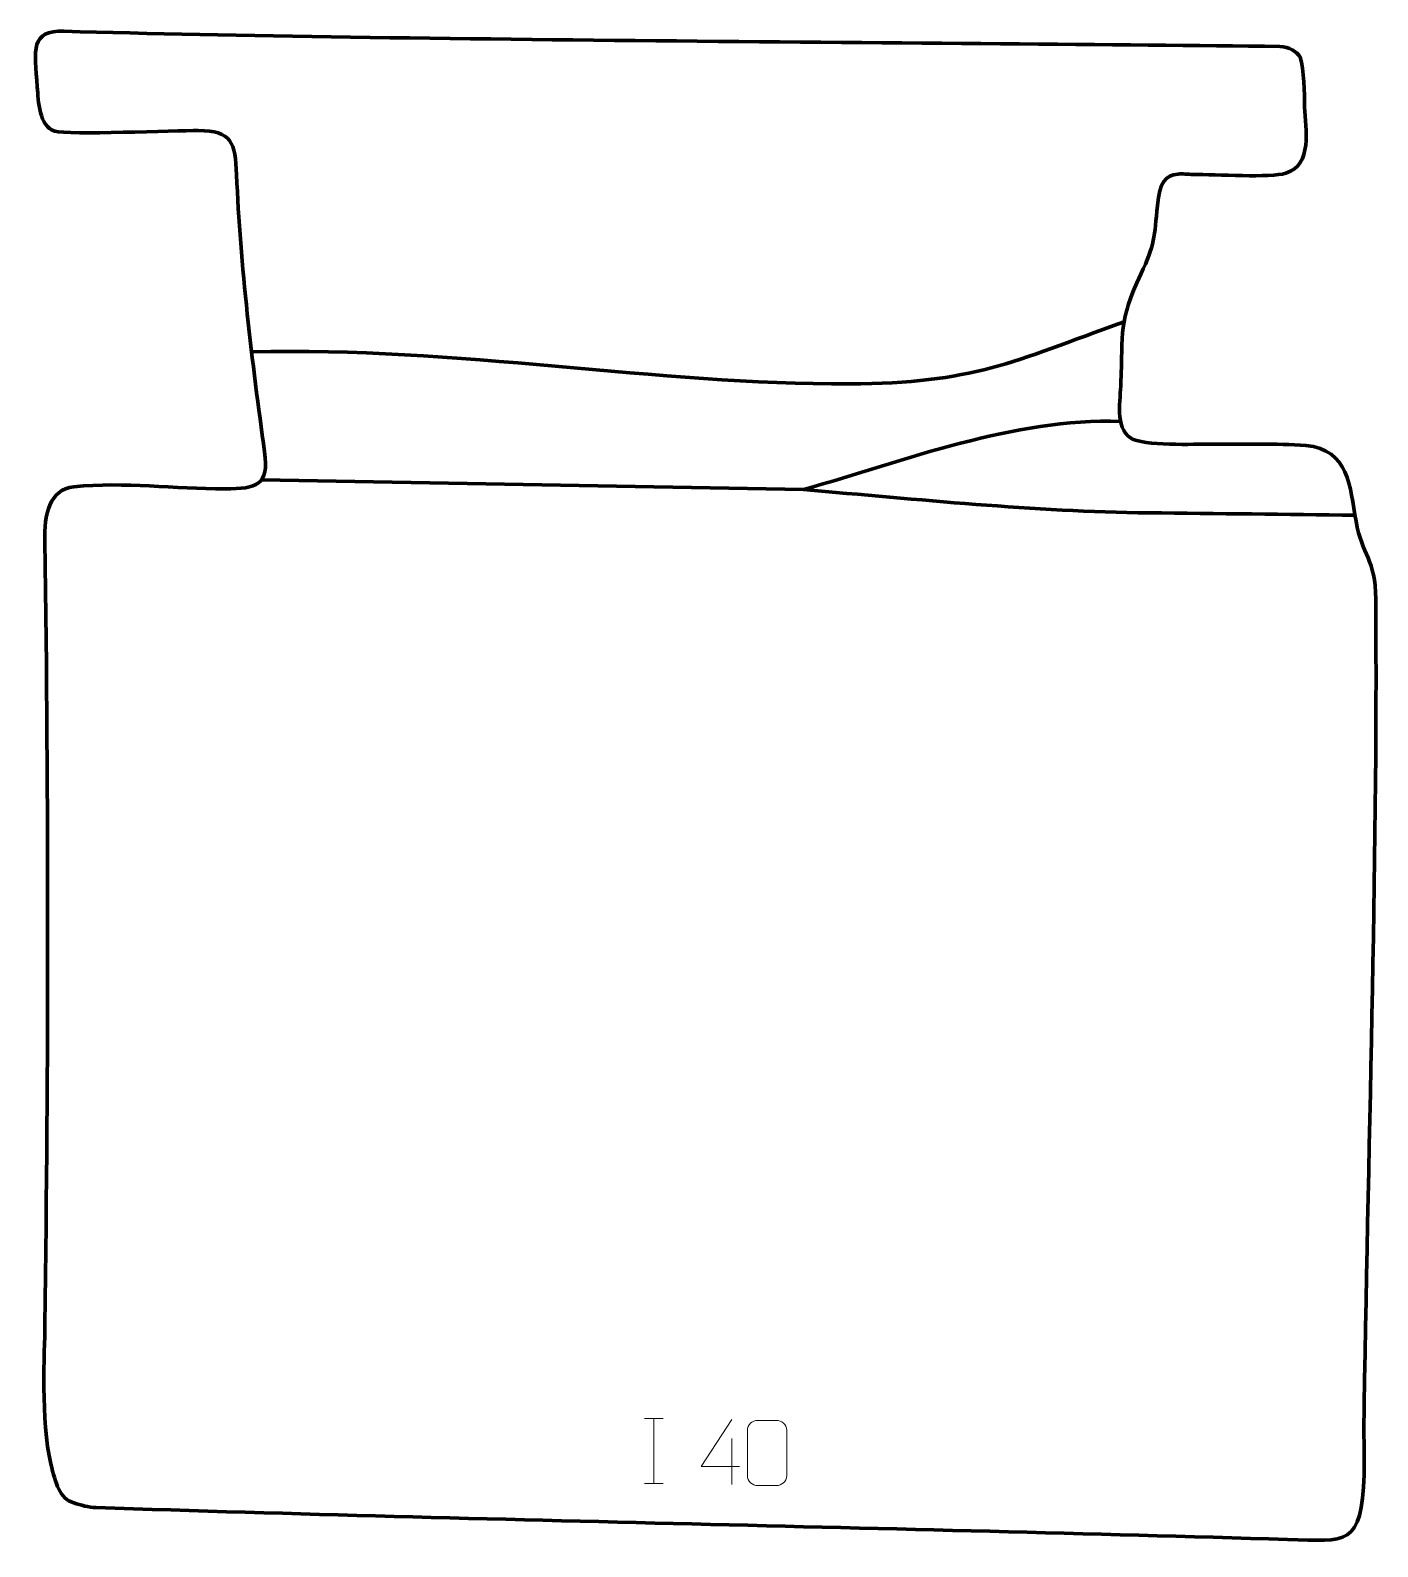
# Model space of a CAD drawing. Header units: millimetres. Extents: x -547 to -30, y 70 to 652.
import ezdxf

# ---------------------------------------------------------------- set-up
doc = ezdxf.new("R2010")
doc.units = ezdxf.units.MM
doc.header["$MEASUREMENT"] = 0
doc.layers.add('layer 2', color=7, linetype='Continuous')
doc.layers.add('layer 3', color=7, linetype='Continuous')

msp = doc.modelspace()

# ---------------------------------------------------------------- linework, layer by layer
at = {"layer": 'layer 2', "color": 140, "lineweight": 158}
for points in [[(-126.8628, 539.7408), (-169.8993, 524.1379), (-184.8055, 516.1105), (-232.2251, 515.8979), (-232.2251, 515.8979), (-306.3061, 515.5658), (-382.7355, 530.1806), (-461.6103, 528.1568)], [(-128.196, 501.4982), (-169.4667, 502.7292), (-210.1646, 486.6638), (-249.8734, 475.3105), (-249.8734, 475.3105), (-249.8734, 475.3105), (-457.7651, 479.1168), (-457.7651, 479.1168)], [(-249.8734, 475.3105), (-205.6663, 471.5765), (-161.8934, 466.9064), (-117.4634, 466.3939), (-117.4634, 466.3939), (-91.0653, 466.123), (-64.6674, 465.8023), (-38.2694, 465.5106)]]:
    msp.add_open_spline(points, degree=3, knots=[0, 0, 0, 0, 0.33333333, 0.33333333, 0.33333333, 0.33333333, 1, 1, 1, 1], dxfattribs=at)
at = {"layer": 'layer 3', "color": 242, "lineweight": 158}
msp.add_open_spline([(-540.8846, 154.9166), (-541.0163, 144.2785), (-542.6348, 118.3283), (-538.6282, 101.4611), (-538.6282, 101.4611), (-536.8535, 93.9896), (-535.357, 88.1936), (-529.7827, 86.4817), (-529.7827, 86.4817), (-527.1088, 85.6605), (-524.2556, 84.7836), (-521.216, 84.6847), (-521.216, 84.6847), (-368.8969, 79.7436), (-216.4518, 77.0036), (-64.1316, 72.487), (-64.1316, 72.487), (-41.3835, 71.8124), (-35.6725, 69.7072), (-34.7923, 97.3221), (-34.7923, 97.3221), (-34.6136, 102.9273), (-34.775, 108.4946), (-34.9025, 114.096), (-34.9025, 114.096), (-33.3807, 220.3885), (-29.5783, 326.9757), (-30.3064, 433.2557), (-30.3064, 433.2557), (-30.4134, 448.8655), (-35.5053, 449.8615), (-37.8819, 463.1729), (-37.8819, 463.1729), (-40.2883, 476.6515), (-40.4873, 490.423), (-57.1951, 492.2997), (-57.1951, 492.2997), (-68.364, 493.0769), (-81.5936, 492.5428), (-93.1381, 492.7586), (-93.1381, 492.7586), (-99.9682, 492.8418), (-119.3957, 491.841), (-124.4516, 495.1736), (-124.4516, 495.1736), (-130.3869, 499.0861), (-128.2986, 509.8058), (-128.056, 516.3186), (-128.056, 516.3186), (-127.3312, 535.7771), (-129.03, 539.647), (-120.4318, 557.9645), (-120.4318, 557.9645), (-115.1587, 569.1983), (-115.218, 572.3065), (-114.0639, 584.3276), (-114.0639, 584.3276), (-113.1851, 593.4821), (-111.0415, 595.8193), (-106.1389, 596.3746), (-106.1389, 596.3746), (-104.5491, 596.5547), (-102.5051, 596.2826), (-100.3788, 596.2726), (-100.3788, 596.2726), (-91.7041, 596.232), (-70.5808, 594.8754), (-64.7831, 596.7187), (-64.7831, 596.7187), (-54.4313, 600.0095), (-57.3182, 613.5877), (-57.5924, 622.0772), (-57.5924, 622.0772), (-57.7585, 627.2226), (-57.6985, 636.5576), (-59.2985, 641.2299), (-59.2985, 641.2299), (-60.6176, 643.3518), (-63.441, 645.3378), (-67.1615, 645.3811), (-67.1615, 645.3811), (-191.529, 646.8287), (-404.4358, 647.5549), (-533.5002, 651.1825), (-533.5002, 651.1825), (-546.5125, 651.5482), (-544.9502, 644.3089), (-543.8368, 629.8138), (-543.8368, 629.8138), (-543.4213, 624.4035), (-543.3064, 614.8058), (-537.0869, 612.8387), (-537.0869, 612.8387), (-532.2658, 611.3156), (-490.5574, 613.1521), (-482.0942, 613.0962), (-482.0942, 613.0962), (-469.2199, 613.0112), (-467.8604, 608.5879), (-467.3746, 596.0836), (-467.3746, 596.0836), (-466.0532, 562.0749), (-461.298, 523.4398), (-456.6543, 489.803), (-456.6543, 489.803), (-454.8762, 476.9228), (-459.4302, 475.6904), (-471.8892, 475.6179), (-471.8892, 475.6179), (-491.2977, 475.5049), (-510.2163, 478.3762), (-529.7829, 476.3977), (-529.7829, 476.3977), (-539.2985, 475.3549), (-541.1687, 465.6949), (-541.0025, 455.4738), (-541.0025, 455.4738), (-539.3645, 354.7164), (-539.6364, 255.7549), (-540.8846, 154.9166)], degree=3, knots=[0, 0, 0, 0, 0.03225806, 0.03225806, 0.03225806, 0.03225806, 0.06451613, 0.06451613, 0.06451613, 0.06451613, 0.09677419, 0.09677419, 0.09677419, 0.09677419, 0.12903226, 0.12903226, 0.12903226, 0.12903226, 0.16129032, 0.16129032, 0.16129032, 0.16129032, 0.19354839, 0.19354839, 0.19354839, 0.19354839, 0.22580645, 0.22580645, 0.22580645, 0.22580645, 0.25806452, 0.25806452, 0.25806452, 0.25806452, 0.29032258, 0.29032258, 0.29032258, 0.29032258, 0.32258065, 0.32258065, 0.32258065, 0.32258065, 0.35483871, 0.35483871, 0.35483871, 0.35483871, 0.38709677, 0.38709677, 0.38709677, 0.38709677, 0.41935484, 0.41935484, 0.41935484, 0.41935484, 0.4516129, 0.4516129, 0.4516129, 0.4516129, 0.48387097, 0.48387097, 0.48387097, 0.48387097, 0.51612903, 0.51612903, 0.51612903, 0.51612903, 0.5483871, 0.5483871, 0.5483871, 0.5483871, 0.58064516, 0.58064516, 0.58064516, 0.58064516, 0.61290323, 0.61290323, 0.61290323, 0.61290323, 0.64516129, 0.64516129, 0.64516129, 0.64516129, 0.67741935, 0.67741935, 0.67741935, 0.67741935, 0.70967742, 0.70967742, 0.70967742, 0.70967742, 0.74193548, 0.74193548, 0.74193548, 0.74193548, 0.77419355, 0.77419355, 0.77419355, 0.77419355, 0.80645161, 0.80645161, 0.80645161, 0.80645161, 0.83870968, 0.83870968, 0.83870968, 0.83870968, 0.87096774, 0.87096774, 0.87096774, 0.87096774, 0.90322581, 0.90322581, 0.90322581, 0.90322581, 0.93548387, 0.93548387, 0.93548387, 0.93548387, 1, 1, 1, 1], dxfattribs=at)
at = {"layer": 'layer 3', "color": 250, "lineweight": 9}
for points in [[(-310.928, 118.9026), (-310.928, 118.9026), (-303.7599, 118.9026), (-303.7599, 118.9026)], [(-307.344, 118.9026), (-307.344, 118.9026), (-307.344, 93.9491), (-307.344, 93.9491)], [(-277.3119, 111.2589), (-277.3119, 111.2589), (-277.3119, 93.5942), (-277.3119, 93.5942)], [(-310.928, 93.9491), (-310.928, 93.9491), (-303.7599, 93.9491), (-303.7599, 93.9491)]]:
    msp.add_open_spline(points, degree=3, dxfattribs=at)
for points, knots in [([(-274.3678, 100.4978), (-274.3678, 100.4978), (-289.1895, 100.4978), (-289.1895, 100.4978), (-289.1895, 100.4978), (-289.1895, 100.4978), (-277.3119, 118.5683), (-277.3119, 118.5683)], [0, 0, 0, 0, 0.33333333, 0.33333333, 0.33333333, 0.33333333, 1, 1, 1, 1]), ([(-267.4192, 118.1572), (-265.0531, 118.1572), (-262.6866, 118.1572), (-260.3201, 118.1572), (-260.3201, 118.1572), (-258.3396, 118.1928), (-256.3136, 116.6985), (-256.2865, 114.2564), (-256.2865, 114.2564), (-256.2869, 108.499), (-256.2869, 102.7412), (-256.2865, 96.983), (-256.2865, 96.983), (-256.4286, 94.6554), (-258.135, 93.1731), (-260.3201, 93.1623), (-260.3201, 93.1623), (-262.6925, 93.1627), (-265.0649, 93.1627), (-267.4369, 93.1623), (-267.4369, 93.1623), (-269.3954, 93.0567), (-271.4018, 94.9446), (-271.3904, 96.9656), (-271.3904, 96.9656), (-271.39, 102.7462), (-271.39, 108.5265), (-271.3904, 114.3063), (-271.3904, 114.3063), (-271.3861, 116.4483), (-269.609, 118.1708), (-267.4192, 118.1572)], [0, 0, 0, 0, 0.11111111, 0.11111111, 0.11111111, 0.11111111, 0.22222222, 0.22222222, 0.22222222, 0.22222222, 0.33333333, 0.33333333, 0.33333333, 0.33333333, 0.44444444, 0.44444444, 0.44444444, 0.44444444, 0.55555556, 0.55555556, 0.55555556, 0.55555556, 0.66666667, 0.66666667, 0.66666667, 0.66666667, 0.77777778, 0.77777778, 0.77777778, 0.77777778, 1, 1, 1, 1])]:
    msp.add_open_spline(points, degree=3, knots=knots, dxfattribs=at)

doc.saveas('drawing.dxf')
